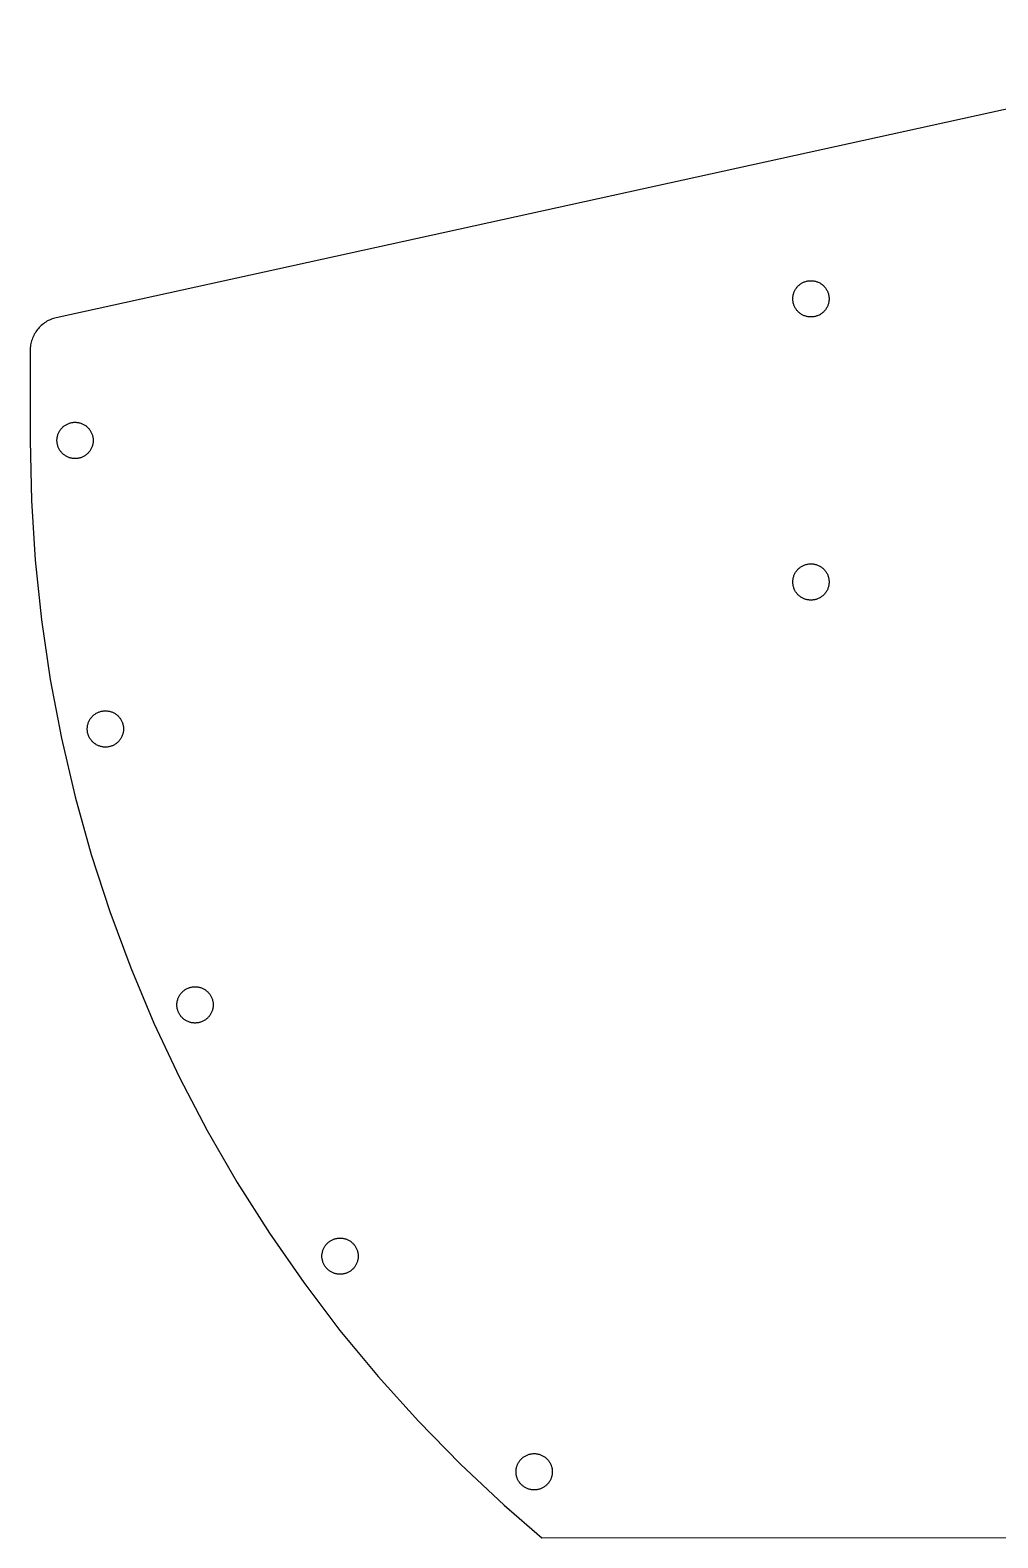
# Model space of a CAD drawing. Header units: metres. Extents: x -162 to 60, y -124 to 48.
# Drawn here: x -161.9 to -52.5, y -124 to 46.4 of the extents above; entities that cross this region are included whole.
import ezdxf

# ---------------------------------------------------------------- set-up
doc = ezdxf.new("R2010")
doc.units = ezdxf.units.M

msp = doc.modelspace()

# ---------------------------------------------------------------- linework, layer by layer
for p, q in [((-10.8749, 46.3665), (-158.985, 13.8693)), ((-75.4353, 17.0249), (-75.3907, 17.0982)), ((-75.3907, 17.0982), (-75.3431, 17.1699)), ((-75.3431, 17.1699), (-75.2927, 17.2393)), ((-75.2927, 17.2393), (-75.2392, 17.3067)), ((-75.2392, 17.3067), (-75.1834, 17.3714)), ((-75.1834, 17.3714), (-75.1245, 17.4342)), ((-75.1245, 17.4342), (-75.0632, 17.4943)), ((-75.0632, 17.4943), (-74.9993, 17.5516)), ((-74.9993, 17.5516), (-74.933, 17.6063)), ((-74.933, 17.6063), (-74.8648, 17.6582)), ((-74.8648, 17.6582), (-74.7943, 17.7074)), ((-74.7943, 17.7074), (-74.7218, 17.7532)), ((-74.7218, 17.7532), (-74.6474, 17.7962)), ((-74.6474, 17.7962), (-74.5714, 17.8361)), ((-74.5714, 17.8361), (-74.4935, 17.8726)), ((-74.4935, 17.8726), (-74.4145, 17.9059)), ((-74.4145, 17.9059), (-74.3338, 17.9357)), ((-74.3338, 17.9357), (-74.2524, 17.9625)), ((-74.2524, 17.9625), (-74.1695, 17.9853)), ((-74.1695, 17.9853), (-74.0862, 18.0051)), ((-74.0862, 18.0051), (-74.0017, 18.021)), ((-74.0017, 18.021), (-73.9168, 18.0338)), ((-73.9168, 18.0338), (-73.8312, 18.0427)), ((-73.8312, 18.0427), (-73.7455, 18.0481)), ((-73.7455, 18.0481), (-73.6598, 18.0497)), ((-73.6598, 18.0497), (-73.5738, 18.0481)), ((-73.5738, 18.0481), (-73.4882, 18.0427)), ((-73.4882, 18.0427), (-73.4029, 18.0338)), ((-73.4029, 18.0338), (-73.318, 18.021)), ((-73.318, 18.021), (-73.2335, 18.0051)), ((-73.2335, 18.0051), (-73.1502, 17.9853)), ((-73.1502, 17.9853), (-73.0672, 17.9625)), ((-73.0672, 17.9625), (-72.9855, 17.9357)), ((-72.9855, 17.9357), (-72.9052, 17.9059)), ((-72.9052, 17.9059), (-72.8262, 17.8726)), ((-72.8262, 17.8726), (-72.7483, 17.8361)), ((-72.7483, 17.8361), (-72.6723, 17.7962)), ((-72.6723, 17.7962), (-72.5979, 17.7532)), ((-72.5979, 17.7532), (-72.5254, 17.7074)), ((-72.5254, 17.7074), (-72.4549, 17.6582)), ((-72.4549, 17.6582), (-72.3863, 17.6063)), ((-72.3863, 17.6063), (-72.3204, 17.5516)), ((-72.3204, 17.5516), (-72.2564, 17.4943)), ((-72.2564, 17.4943), (-72.1952, 17.4342)), ((-72.1952, 17.4342), (-72.1363, 17.3714)), ((-72.1363, 17.3714), (-72.0801, 17.3067)), ((-72.0801, 17.3067), (-72.027, 17.2393)), ((-72.027, 17.2393), (-71.9766, 17.1699)), ((-71.9766, 17.1699), (-71.9289, 17.0982)), ((-71.9289, 17.0982), (-71.8844, 17.0249)), ((-75.7093, 16.0428), (-75.7058, 16.1285)), ((-75.7093, 15.9568), (-75.7093, 16.0428)), ((-75.7058, 15.8711), (-75.7093, 15.9568)), ((-75.7058, 16.1285), (-75.6985, 16.2141)), ((-75.6985, 15.7855), (-75.7058, 15.8711)), ((-75.6985, 16.2141), (-75.6876, 16.2994)), ((-75.6876, 15.7002), (-75.6985, 15.7855)), ((-75.6876, 16.2994), (-75.6737, 16.3839)), ((-75.6737, 15.6157), (-75.6876, 15.7002)), ((-75.6737, 16.3839), (-75.6555, 16.468)), ((-75.6555, 15.5316), (-75.6737, 15.6157)), ((-75.6555, 16.468), (-75.6341, 16.5509)), ((-75.6341, 15.4487), (-75.6555, 15.5316)), ((-75.6341, 16.5509), (-75.6093, 16.6335)), ((-75.6093, 15.3665), (-75.6341, 15.4487)), ((-75.6093, 16.6335), (-75.581, 16.7145)), ((-75.581, 15.2851), (-75.6093, 15.3665)), ((-75.581, 16.7145), (-75.5497, 16.7943)), ((-75.5497, 16.7943), (-75.5148, 16.8726)), ((-75.5148, 16.8726), (-75.4764, 16.9497)), ((-75.4764, 16.9497), (-75.4353, 17.0249)), ((-71.8844, 17.0249), (-71.8433, 16.9497)), ((-71.8433, 16.9497), (-71.8049, 16.8726)), ((-71.8049, 16.8726), (-71.77, 16.7943)), ((-71.77, 16.7943), (-71.7383, 16.7145)), ((-71.7383, 16.7145), (-71.71, 16.6335)), ((-71.71, 15.3665), (-71.7383, 15.2851)), ((-71.71, 16.6335), (-71.6852, 16.5509)), ((-71.6852, 15.4487), (-71.71, 15.3665)), ((-71.6852, 16.5509), (-71.6638, 16.468)), ((-71.6638, 15.5316), (-71.6852, 15.4487)), ((-71.6638, 16.468), (-71.646, 16.3839)), ((-71.646, 15.6157), (-71.6638, 15.5316)), ((-71.646, 16.3839), (-71.6317, 16.2994)), ((-71.6317, 15.7002), (-71.646, 15.6157)), ((-71.6317, 16.2994), (-71.6212, 16.2141)), ((-71.6212, 15.7855), (-71.6317, 15.7002)), ((-71.6212, 16.2141), (-71.6138, 16.1285)), ((-71.6138, 15.8711), (-71.6212, 15.7855)), ((-71.6138, 16.1285), (-71.6104, 16.0428)), ((-71.6104, 15.9568), (-71.6138, 15.8711)), ((-71.6104, 16.0428), (-71.6104, 15.9568)), ((-159.591, 13.672), (-159.737, 13.6073)), ((-159.443, 13.7309), (-159.591, 13.672)), ((-159.292, 13.7833), (-159.443, 13.7309)), ((-159.14, 13.8294), (-159.292, 13.7833)), ((-158.985, 13.8693), (-159.14, 13.8294)), ((-75.5497, 15.2053), (-75.581, 15.2851)), ((-75.5148, 15.127), (-75.5497, 15.2053)), ((-75.4764, 15.0499), (-75.5148, 15.127)), ((-75.4353, 14.9747), (-75.4764, 15.0499)), ((-75.3907, 14.9014), (-75.4353, 14.9747)), ((-75.3431, 14.8297), (-75.3907, 14.9014)), ((-75.2927, 14.7603), (-75.3431, 14.8297)), ((-75.2392, 14.6929), (-75.2927, 14.7603)), ((-75.1834, 14.6282), (-75.2392, 14.6929)), ((-75.1245, 14.5654), (-75.1834, 14.6282)), ((-75.0632, 14.5053), (-75.1245, 14.5654)), ((-74.9993, 14.448), (-75.0632, 14.5053)), ((-74.933, 14.3933), (-74.9993, 14.448)), ((-74.8648, 14.3414), (-74.933, 14.3933)), ((-74.7943, 14.2922), (-74.8648, 14.3414)), ((-74.7218, 14.2464), (-74.7943, 14.2922)), ((-74.6474, 14.2034), (-74.7218, 14.2464)), ((-74.5714, 14.1635), (-74.6474, 14.2034)), ((-74.4935, 14.127), (-74.5714, 14.1635)), ((-74.4145, 14.0937), (-74.4935, 14.127)), ((-74.3338, 14.0639), (-74.4145, 14.0937)), ((-74.2524, 14.0371), (-74.3338, 14.0639)), ((-74.1695, 14.0143), (-74.2524, 14.0371)), ((-74.0862, 13.9945), (-74.1695, 14.0143)), ((-74.0017, 13.9786), (-74.0862, 13.9945)), ((-73.9168, 13.9658), (-74.0017, 13.9786)), ((-73.8312, 13.9569), (-73.9168, 13.9658)), ((-73.7455, 13.9515), (-73.8312, 13.9569)), ((-73.6598, 13.9499), (-73.7455, 13.9515)), ((-73.5738, 13.9515), (-73.6598, 13.9499)), ((-73.4882, 13.9569), (-73.5738, 13.9515)), ((-73.4029, 13.9658), (-73.4882, 13.9569)), ((-73.318, 13.9786), (-73.4029, 13.9658)), ((-73.2335, 13.9945), (-73.318, 13.9786)), ((-73.1502, 14.0143), (-73.2335, 13.9945)), ((-73.0672, 14.0371), (-73.1502, 14.0143)), ((-72.9855, 14.0639), (-73.0672, 14.0371)), ((-72.9052, 14.0937), (-72.9855, 14.0639)), ((-72.8262, 14.127), (-72.9052, 14.0937)), ((-72.7483, 14.1635), (-72.8262, 14.127)), ((-72.6723, 14.2034), (-72.7483, 14.1635)), ((-72.5979, 14.2464), (-72.6723, 14.2034)), ((-72.5254, 14.2922), (-72.5979, 14.2464)), ((-72.4549, 14.3414), (-72.5254, 14.2922)), ((-72.3863, 14.3933), (-72.4549, 14.3414)), ((-72.3204, 14.448), (-72.3863, 14.3933)), ((-72.2564, 14.5053), (-72.3204, 14.448)), ((-72.1952, 14.5654), (-72.2564, 14.5053)), ((-72.1363, 14.6282), (-72.1952, 14.5654)), ((-72.0801, 14.6929), (-72.1363, 14.6282)), ((-72.027, 14.7603), (-72.0801, 14.6929)), ((-71.9766, 14.8297), (-72.027, 14.7603)), ((-71.9289, 14.9014), (-71.9766, 14.8297)), ((-71.8844, 14.9747), (-71.9289, 14.9014)), ((-71.8433, 15.0499), (-71.8844, 14.9747)), ((-71.8049, 15.127), (-71.8433, 15.0499)), ((-71.77, 15.2053), (-71.8049, 15.127)), ((-71.7383, 15.2851), (-71.77, 15.2053)), ((-161.454, 11.9954), (-161.527, 11.8539)), ((-161.374, 12.1334), (-161.454, 11.9954)), ((-161.288, 12.2682), (-161.374, 12.1334)), ((-161.197, 12.3992), (-161.288, 12.2682)), ((-161.101, 12.5264), (-161.197, 12.3992)), ((-160.999, 12.6492), (-161.101, 12.5264)), ((-160.892, 12.7678), (-160.999, 12.6492)), ((-160.78, 12.8818), (-160.892, 12.7678)), ((-160.664, 12.9911), (-160.78, 12.8818)), ((-160.543, 13.0953), (-160.664, 12.9911)), ((-160.419, 13.1945), (-160.543, 13.0953)), ((-160.289, 13.2883), (-160.419, 13.1945)), ((-160.156, 13.3767), (-160.289, 13.2883)), ((-160.02, 13.4593), (-160.156, 13.3767)), ((-159.88, 13.5364), (-160.02, 13.4593)), ((-159.737, 13.6073), (-159.88, 13.5364)), ((-161.922, 10.3195), (-161.925, 10.1598)), ((-161.911, 10.4784), (-161.922, 10.3195)), ((-161.895, 10.6373), (-161.911, 10.4784)), ((-161.872, 10.7951), (-161.895, 10.6373)), ((-161.842, 10.952), (-161.872, 10.7951)), ((-161.805, 11.1075), (-161.842, 10.952)), ((-161.762, 11.2609), (-161.805, 11.1075)), ((-161.713, 11.4129), (-161.762, 11.2609)), ((-161.657, 11.5625), (-161.713, 11.4129)), ((-161.596, 11.7094), (-161.657, 11.5625)), ((-161.527, 11.8539), (-161.596, 11.7094)), ((-161.925, 10.1598), (-161.925, 0)), ((-158.015, 1.68323), (-157.943, 1.73051)), ((-157.943, 1.73051), (-157.87, 1.77509)), ((-157.87, 1.77509), (-157.795, 1.81656)), ((-157.795, 1.81656), (-157.718, 1.85454)), ((-157.718, 1.85454), (-157.639, 1.88981)), ((-157.639, 1.88981), (-157.559, 1.9212)), ((-157.559, 1.9212), (-157.478, 1.94949)), ((-157.478, 1.94949), (-157.396, 1.9743)), ((-157.396, 1.9743), (-157.313, 1.99561)), ((-157.313, 1.99561), (-157.229, 2.01344)), ((-157.229, 2.01344), (-157.144, 2.02778)), ((-157.144, 2.02778), (-157.059, 2.03864)), ((-157.059, 2.03864), (-156.973, 2.04561)), ((-156.973, 2.04561), (-156.888, 2.04949)), ((-156.888, 2.04949), (-156.802, 2.04949)), ((-156.802, 2.04949), (-156.716, 2.04561)), ((-156.716, 2.04561), (-156.63, 2.03864)), ((-156.63, 2.03864), (-156.545, 2.02778)), ((-156.545, 2.02778), (-156.461, 2.01344)), ((-156.461, 2.01344), (-156.377, 1.99561)), ((-156.377, 1.99561), (-156.294, 1.9743)), ((-156.294, 1.9743), (-156.211, 1.94949)), ((-156.211, 1.94949), (-156.13, 1.9212)), ((-156.13, 1.9212), (-156.051, 1.88981)), ((-156.051, 1.88981), (-155.972, 1.85454)), ((-155.972, 1.85454), (-155.895, 1.81656)), ((-155.895, 1.81656), (-155.82, 1.77509)), ((-155.82, 1.77509), (-155.746, 1.73051)), ((-155.746, 1.73051), (-155.675, 1.68323)), ((-161.925, 0), (-161.783, -6.78059)), ((-158.895, 0), (-158.893, 0.085654)), ((-158.893, -0.085654), (-158.895, 0)), ((-158.893, 0.085654), (-158.888, 0.171307)), ((-158.888, 0.171307), (-158.879, 0.256573)), ((-158.879, 0.256573), (-158.866, 0.34184)), ((-158.866, 0.34184), (-158.85, 0.425943)), ((-158.85, 0.425943), (-158.83, 0.509659)), ((-158.83, 0.509659), (-158.807, 0.592212)), ((-158.807, 0.592212), (-158.781, 0.67399)), ((-158.781, 0.67399), (-158.751, 0.754605)), ((-158.751, 0.754605), (-158.717, 0.83367)), ((-158.717, 0.83367), (-158.681, 0.911185)), ((-158.681, 0.911185), (-158.641, 0.987537)), ((-158.641, 0.987537), (-158.598, 1.06195)), ((-158.598, 1.06195), (-158.552, 1.13443)), ((-158.552, 1.13443), (-158.503, 1.20458)), ((-158.503, 1.20458), (-158.452, 1.27318)), ((-158.452, 1.27318), (-158.397, 1.33945)), ((-158.397, 1.33945), (-158.339, 1.40302)), ((-158.339, 1.40302), (-158.279, 1.46464)), ((-158.279, 1.46464), (-158.217, 1.52316)), ((-158.217, 1.52316), (-158.152, 1.57936)), ((-158.152, 1.57936), (-158.084, 1.63285)), ((-158.084, 1.63285), (-158.015, 1.68323)), ((-155.675, 1.68323), (-155.605, 1.63285)), ((-155.605, 1.63285), (-155.538, 1.57936)), ((-155.538, 1.57936), (-155.473, 1.52316)), ((-155.473, 1.52316), (-155.411, 1.46464)), ((-155.411, 1.46464), (-155.351, 1.40302)), ((-155.351, 1.40302), (-155.293, 1.33945)), ((-155.293, 1.33945), (-155.238, 1.27318)), ((-155.238, 1.27318), (-155.186, 1.20458)), ((-155.186, 1.20458), (-155.137, 1.13443)), ((-155.137, 1.13443), (-155.091, 1.06195)), ((-155.091, 1.06195), (-155.048, 0.987537)), ((-155.048, 0.987537), (-155.009, 0.911185)), ((-155.009, 0.911185), (-154.972, 0.83367)), ((-154.972, 0.83367), (-154.939, 0.754605)), ((-154.939, 0.754605), (-154.909, 0.67399)), ((-154.909, 0.67399), (-154.882, 0.592212)), ((-154.882, 0.592212), (-154.859, 0.509659)), ((-154.859, 0.509659), (-154.84, 0.425943)), ((-154.84, 0.425943), (-154.823, 0.34184)), ((-154.823, 0.34184), (-154.811, 0.256573)), ((-154.811, 0.256573), (-154.802, 0.171307)), ((-154.802, 0.171307), (-154.797, 0.085654)), ((-154.797, 0.085654), (-154.795, 0)), ((-154.795, 0), (-154.797, -0.085654)), ((-158.888, -0.171307), (-158.893, -0.085654)), ((-158.879, -0.256573), (-158.888, -0.171307)), ((-158.866, -0.34184), (-158.879, -0.256573)), ((-158.85, -0.425943), (-158.866, -0.34184)), ((-158.83, -0.509659), (-158.85, -0.425943)), ((-158.807, -0.592212), (-158.83, -0.509659)), ((-158.781, -0.67399), (-158.807, -0.592212)), ((-158.751, -0.754605), (-158.781, -0.67399)), ((-158.717, -0.83367), (-158.751, -0.754605)), ((-158.681, -0.911185), (-158.717, -0.83367)), ((-158.641, -0.987537), (-158.681, -0.911185)), ((-158.598, -1.06195), (-158.641, -0.987537)), ((-158.552, -1.13443), (-158.598, -1.06195)), ((-158.503, -1.20458), (-158.552, -1.13443)), ((-158.452, -1.27318), (-158.503, -1.20458)), ((-158.397, -1.33945), (-158.452, -1.27318)), ((-158.339, -1.40302), (-158.397, -1.33945)), ((-158.279, -1.46464), (-158.339, -1.40302)), ((-158.217, -1.52316), (-158.279, -1.46464)), ((-158.152, -1.57936), (-158.217, -1.52316)), ((-158.084, -1.63285), (-158.152, -1.57936)), ((-158.015, -1.68323), (-158.084, -1.63285)), ((-157.943, -1.73051), (-158.015, -1.68323)), ((-155.675, -1.68323), (-155.746, -1.73051)), ((-155.605, -1.63285), (-155.675, -1.68323)), ((-155.538, -1.57936), (-155.605, -1.63285)), ((-155.473, -1.52316), (-155.538, -1.57936)), ((-155.411, -1.46464), (-155.473, -1.52316)), ((-155.351, -1.40302), (-155.411, -1.46464)), ((-155.293, -1.33945), (-155.351, -1.40302)), ((-155.238, -1.27318), (-155.293, -1.33945)), ((-155.186, -1.20458), (-155.238, -1.27318)), ((-155.137, -1.13443), (-155.186, -1.20458)), ((-155.091, -1.06195), (-155.137, -1.13443)), ((-155.048, -0.987537), (-155.091, -1.06195)), ((-155.009, -0.911185), (-155.048, -0.987537)), ((-154.972, -0.83367), (-155.009, -0.911185)), ((-154.939, -0.754605), (-154.972, -0.83367)), ((-154.909, -0.67399), (-154.939, -0.754605)), ((-154.882, -0.592212), (-154.909, -0.67399)), ((-154.859, -0.509659), (-154.882, -0.592212)), ((-154.84, -0.425943), (-154.859, -0.509659)), ((-154.823, -0.34184), (-154.84, -0.425943)), ((-154.811, -0.256573), (-154.823, -0.34184)), ((-154.802, -0.171307), (-154.811, -0.256573)), ((-154.797, -0.085654), (-154.802, -0.171307)), ((-157.87, -1.77509), (-157.943, -1.73051)), ((-157.795, -1.81656), (-157.87, -1.77509)), ((-157.718, -1.85454), (-157.795, -1.81656)), ((-157.639, -1.88981), (-157.718, -1.85454)), ((-157.559, -1.9212), (-157.639, -1.88981)), ((-157.478, -1.94949), (-157.559, -1.9212)), ((-157.396, -1.9743), (-157.478, -1.94949)), ((-157.313, -1.99561), (-157.396, -1.9743)), ((-157.229, -2.01344), (-157.313, -1.99561)), ((-157.144, -2.02778), (-157.229, -2.01344)), ((-157.059, -2.03864), (-157.144, -2.02778)), ((-156.973, -2.04561), (-157.059, -2.03864)), ((-156.888, -2.04949), (-156.973, -2.04561)), ((-156.802, -2.04949), (-156.888, -2.04949)), ((-156.716, -2.04561), (-156.802, -2.04949)), ((-156.63, -2.03864), (-156.716, -2.04561)), ((-156.545, -2.02778), (-156.63, -2.03864)), ((-156.461, -2.01344), (-156.545, -2.02778)), ((-156.377, -1.99561), (-156.461, -2.01344)), ((-156.294, -1.9743), (-156.377, -1.99561)), ((-156.211, -1.94949), (-156.294, -1.9743)), ((-156.13, -1.9212), (-156.211, -1.94949)), ((-156.051, -1.88981), (-156.13, -1.9212)), ((-155.972, -1.85454), (-156.051, -1.88981)), ((-155.895, -1.81656), (-155.972, -1.85454)), ((-155.82, -1.77509), (-155.895, -1.81656)), ((-155.746, -1.73051), (-155.82, -1.77509)), ((-161.783, -6.78059), (-161.357, -13.5492)), ((-161.357, -13.5492), (-160.648, -20.2945)), ((-75.6093, -15.3665), (-75.581, -15.2851)), ((-75.581, -15.2851), (-75.5497, -15.2053)), ((-75.5497, -15.2053), (-75.5148, -15.127)), ((-75.5148, -15.127), (-75.4764, -15.0499)), ((-75.4764, -15.0499), (-75.4353, -14.9747)), ((-75.4353, -14.9747), (-75.3907, -14.9014)), ((-75.3907, -14.9014), (-75.3431, -14.8297)), ((-75.3431, -14.8297), (-75.2927, -14.7603)), ((-75.2927, -14.7603), (-75.2392, -14.6929)), ((-75.2392, -14.6929), (-75.1834, -14.6282)), ((-75.1834, -14.6282), (-75.1245, -14.5654)), ((-75.1245, -14.5654), (-75.0632, -14.5053)), ((-75.0632, -14.5053), (-74.9993, -14.448)), ((-74.9993, -14.448), (-74.933, -14.3933)), ((-74.933, -14.3933), (-74.8648, -14.3414)), ((-74.8648, -14.3414), (-74.7943, -14.2922)), ((-74.7943, -14.2922), (-74.7218, -14.2464)), ((-74.7218, -14.2464), (-74.6474, -14.2034)), ((-74.6474, -14.2034), (-74.5714, -14.1635)), ((-74.5714, -14.1635), (-74.4935, -14.127)), ((-74.4935, -14.127), (-74.4145, -14.0937)), ((-74.4145, -14.0937), (-74.3338, -14.0639)), ((-74.3338, -14.0639), (-74.2524, -14.0371)), ((-74.2524, -14.0371), (-74.1695, -14.0143)), ((-74.1695, -14.0143), (-74.0862, -13.9945)), ((-74.0862, -13.9945), (-74.0017, -13.9786)), ((-74.0017, -13.9786), (-73.9168, -13.9658)), ((-73.9168, -13.9658), (-73.8312, -13.9569)), ((-73.8312, -13.9569), (-73.7455, -13.9515)), ((-73.7455, -13.9515), (-73.6598, -13.9499)), ((-73.6598, -13.9499), (-73.5738, -13.9515)), ((-73.5738, -13.9515), (-73.4882, -13.9569)), ((-73.4882, -13.9569), (-73.4029, -13.9658)), ((-73.4029, -13.9658), (-73.318, -13.9786)), ((-73.318, -13.9786), (-73.2335, -13.9945)), ((-73.2335, -13.9945), (-73.1502, -14.0143)), ((-73.1502, -14.0143), (-73.0672, -14.0371)), ((-73.0672, -14.0371), (-72.9855, -14.0639)), ((-72.9855, -14.0639), (-72.9052, -14.0937)), ((-72.9052, -14.0937), (-72.8262, -14.127)), ((-72.8262, -14.127), (-72.7483, -14.1635)), ((-72.7483, -14.1635), (-72.6723, -14.2034)), ((-72.6723, -14.2034), (-72.5979, -14.2464)), ((-72.5979, -14.2464), (-72.5254, -14.2922)), ((-72.5254, -14.2922), (-72.4549, -14.3414)), ((-72.4549, -14.3414), (-72.3863, -14.3933)), ((-72.3863, -14.3933), (-72.3204, -14.448)), ((-72.3204, -14.448), (-72.2564, -14.5053)), ((-72.2564, -14.5053), (-72.1952, -14.5654)), ((-72.1952, -14.5654), (-72.1363, -14.6282)), ((-72.1363, -14.6282), (-72.0801, -14.6929)), ((-72.0801, -14.6929), (-72.027, -14.7603)), ((-72.027, -14.7603), (-71.9766, -14.8297)), ((-71.9766, -14.8297), (-71.9289, -14.9014)), ((-71.9289, -14.9014), (-71.8844, -14.9747)), ((-71.8844, -14.9747), (-71.8433, -15.0499)), ((-71.8433, -15.0499), (-71.8049, -15.127)), ((-71.8049, -15.127), (-71.77, -15.2053)), ((-71.77, -15.2053), (-71.7383, -15.2851)), ((-71.7383, -15.2851), (-71.71, -15.3665)), ((-75.7093, -15.9568), (-75.7058, -15.8711)), ((-75.7093, -16.0428), (-75.7093, -15.9568)), ((-75.7058, -16.1285), (-75.7093, -16.0428)), ((-75.7058, -15.8711), (-75.6985, -15.7855)), ((-75.6985, -16.2141), (-75.7058, -16.1285)), ((-75.6985, -15.7855), (-75.6876, -15.7002)), ((-75.6876, -16.2994), (-75.6985, -16.2141)), ((-75.6876, -15.7002), (-75.6737, -15.6157)), ((-75.6737, -16.3839), (-75.6876, -16.2994)), ((-75.6737, -15.6157), (-75.6555, -15.5316)), ((-75.6555, -16.468), (-75.6737, -16.3839)), ((-75.6555, -15.5316), (-75.6341, -15.4487)), ((-75.6341, -16.5509), (-75.6555, -16.468)), ((-75.6341, -15.4487), (-75.6093, -15.3665)), ((-75.6093, -16.6335), (-75.6341, -16.5509)), ((-75.581, -16.7145), (-75.6093, -16.6335)), ((-75.5497, -16.7943), (-75.581, -16.7145)), ((-75.5148, -16.8726), (-75.5497, -16.7943)), ((-75.4764, -16.9497), (-75.5148, -16.8726)), ((-75.4353, -17.0249), (-75.4764, -16.9497)), ((-75.3907, -17.0982), (-75.4353, -17.0249)), ((-71.8844, -17.0249), (-71.9289, -17.0982)), ((-71.8433, -16.9497), (-71.8844, -17.0249)), ((-71.8049, -16.8726), (-71.8433, -16.9497)), ((-71.77, -16.7943), (-71.8049, -16.8726)), ((-71.7383, -16.7145), (-71.77, -16.7943)), ((-71.71, -16.6335), (-71.7383, -16.7145)), ((-71.71, -15.3665), (-71.6852, -15.4487)), ((-71.6852, -16.5509), (-71.71, -16.6335)), ((-71.6852, -15.4487), (-71.6638, -15.5316)), ((-71.6638, -16.468), (-71.6852, -16.5509)), ((-71.6638, -15.5316), (-71.646, -15.6157)), ((-71.646, -16.3839), (-71.6638, -16.468)), ((-71.646, -15.6157), (-71.6317, -15.7002)), ((-71.6317, -16.2994), (-71.646, -16.3839)), ((-71.6317, -15.7002), (-71.6212, -15.7855)), ((-71.6212, -16.2141), (-71.6317, -16.2994)), ((-71.6212, -15.7855), (-71.6138, -15.8711)), ((-71.6138, -16.1285), (-71.6212, -16.2141)), ((-71.6138, -15.8711), (-71.6104, -15.9568)), ((-71.6104, -16.0428), (-71.6138, -16.1285)), ((-71.6104, -15.9568), (-71.6104, -16.0428)), ((-75.3431, -17.1699), (-75.3907, -17.0982)), ((-75.2927, -17.2393), (-75.3431, -17.1699)), ((-75.2392, -17.3067), (-75.2927, -17.2393)), ((-75.1834, -17.3714), (-75.2392, -17.3067)), ((-75.1245, -17.4342), (-75.1834, -17.3714)), ((-75.0632, -17.4943), (-75.1245, -17.4342)), ((-74.9993, -17.5516), (-75.0632, -17.4943)), ((-74.933, -17.6063), (-74.9993, -17.5516)), ((-74.8648, -17.6582), (-74.933, -17.6063)), ((-74.7943, -17.7074), (-74.8648, -17.6582)), ((-74.7218, -17.7532), (-74.7943, -17.7074)), ((-74.6474, -17.7962), (-74.7218, -17.7532)), ((-74.5714, -17.8361), (-74.6474, -17.7962)), ((-74.4935, -17.8726), (-74.5714, -17.8361)), ((-74.4145, -17.9059), (-74.4935, -17.8726)), ((-74.3338, -17.9357), (-74.4145, -17.9059)), ((-74.2524, -17.9625), (-74.3338, -17.9357)), ((-74.1695, -17.9853), (-74.2524, -17.9625)), ((-74.0862, -18.0051), (-74.1695, -17.9853)), ((-74.0017, -18.021), (-74.0862, -18.0051)), ((-73.9168, -18.0338), (-74.0017, -18.021)), ((-73.8312, -18.0427), (-73.9168, -18.0338)), ((-73.7455, -18.0481), (-73.8312, -18.0427)), ((-73.6598, -18.0497), (-73.7455, -18.0481)), ((-73.5738, -18.0481), (-73.6598, -18.0497)), ((-73.4882, -18.0427), (-73.5738, -18.0481)), ((-73.4029, -18.0338), (-73.4882, -18.0427)), ((-73.318, -18.021), (-73.4029, -18.0338)), ((-73.2335, -18.0051), (-73.318, -18.021)), ((-73.1502, -17.9853), (-73.2335, -18.0051)), ((-73.0672, -17.9625), (-73.1502, -17.9853)), ((-72.9855, -17.9357), (-73.0672, -17.9625)), ((-72.9052, -17.9059), (-72.9855, -17.9357)), ((-72.8262, -17.8726), (-72.9052, -17.9059)), ((-72.7483, -17.8361), (-72.8262, -17.8726)), ((-72.6723, -17.7962), (-72.7483, -17.8361)), ((-72.5979, -17.7532), (-72.6723, -17.7962)), ((-72.5254, -17.7074), (-72.5979, -17.7532)), ((-72.4549, -17.6582), (-72.5254, -17.7074)), ((-72.3863, -17.6063), (-72.4549, -17.6582)), ((-72.3204, -17.5516), (-72.3863, -17.6063)), ((-72.2564, -17.4943), (-72.3204, -17.5516)), ((-72.1952, -17.4342), (-72.2564, -17.4943)), ((-72.1363, -17.3714), (-72.1952, -17.4342)), ((-72.0801, -17.3067), (-72.1363, -17.3714)), ((-72.027, -17.2393), (-72.0801, -17.3067)), ((-71.9766, -17.1699), (-72.027, -17.2393)), ((-71.9289, -17.0982), (-71.9766, -17.1699)), ((-160.648, -20.2945), (-159.657, -27.0038)), ((-159.657, -27.0038), (-158.386, -33.6658)), ((-154.132, -30.6884), (-154.051, -30.6601)), ((-154.051, -30.6601), (-153.969, -30.6353)), ((-153.969, -30.6353), (-153.886, -30.614)), ((-153.886, -30.614), (-153.801, -30.5962)), ((-153.801, -30.5962), (-153.717, -30.5819)), ((-153.717, -30.5819), (-153.632, -30.571)), ((-153.632, -30.571), (-153.546, -30.5636)), ((-153.546, -30.5636), (-153.46, -30.5602)), ((-153.46, -30.5602), (-153.374, -30.5602)), ((-153.374, -30.5602), (-153.289, -30.5636)), ((-153.289, -30.5636), (-153.203, -30.571)), ((-153.203, -30.571), (-153.118, -30.5819)), ((-153.118, -30.5819), (-153.033, -30.5962)), ((-153.033, -30.5962), (-152.949, -30.614)), ((-152.949, -30.614), (-152.866, -30.6353)), ((-152.866, -30.6353), (-152.784, -30.6601)), ((-152.784, -30.6601), (-152.703, -30.6884)), ((-155.46, -32.4383), (-155.451, -32.3527)), ((-155.451, -32.3527), (-155.439, -32.2678)), ((-155.439, -32.2678), (-155.423, -32.1833)), ((-155.423, -32.1833), (-155.403, -32.1)), ((-155.403, -32.1), (-155.38, -32.017)), ((-155.38, -32.017), (-155.353, -31.9356)), ((-155.353, -31.9356), (-155.323, -31.855)), ((-155.323, -31.855), (-155.29, -31.776)), ((-155.29, -31.776), (-155.254, -31.6981)), ((-155.254, -31.6981), (-155.214, -31.6221)), ((-155.214, -31.6221), (-155.171, -31.5477)), ((-155.171, -31.5477), (-155.125, -31.4752)), ((-155.125, -31.4752), (-155.076, -31.4047)), ((-155.076, -31.4047), (-155.024, -31.3365)), ((-155.024, -31.3365), (-154.969, -31.2702)), ((-154.969, -31.2702), (-154.912, -31.2062)), ((-154.912, -31.2062), (-154.852, -31.145)), ((-154.852, -31.145), (-154.789, -31.0861)), ((-154.789, -31.0861), (-154.724, -31.0303)), ((-154.724, -31.0303), (-154.657, -30.9768)), ((-154.657, -30.9768), (-154.587, -30.9264)), ((-154.587, -30.9264), (-154.516, -30.8787)), ((-154.516, -30.8787), (-154.443, -30.8346)), ((-154.443, -30.8346), (-154.367, -30.7931)), ((-154.367, -30.7931), (-154.29, -30.7547)), ((-154.29, -30.7547), (-154.212, -30.7198)), ((-154.212, -30.7198), (-154.132, -30.6884)), ((-152.703, -30.6884), (-152.623, -30.7198)), ((-152.623, -30.7198), (-152.545, -30.7547)), ((-152.545, -30.7547), (-152.467, -30.7931)), ((-152.467, -30.7931), (-152.392, -30.8346)), ((-152.392, -30.8346), (-152.319, -30.8787)), ((-152.319, -30.8787), (-152.247, -30.9264)), ((-152.247, -30.9264), (-152.178, -30.9768)), ((-152.178, -30.9768), (-152.11, -31.0303)), ((-152.11, -31.0303), (-152.046, -31.0861)), ((-152.046, -31.0861), (-151.983, -31.145)), ((-151.983, -31.145), (-151.923, -31.2062)), ((-151.923, -31.2062), (-151.866, -31.2702)), ((-151.866, -31.2702), (-151.811, -31.3365)), ((-151.811, -31.3365), (-151.759, -31.4047)), ((-151.759, -31.4047), (-151.71, -31.4752)), ((-151.71, -31.4752), (-151.664, -31.5477)), ((-151.664, -31.5477), (-151.621, -31.6221)), ((-151.621, -31.6221), (-151.581, -31.6981)), ((-151.581, -31.6981), (-151.545, -31.776)), ((-151.545, -31.776), (-151.511, -31.855)), ((-151.511, -31.855), (-151.481, -31.9356)), ((-151.481, -31.9356), (-151.455, -32.017)), ((-151.455, -32.017), (-151.432, -32.1)), ((-151.432, -32.1), (-151.412, -32.1833)), ((-151.412, -32.1833), (-151.396, -32.2678)), ((-151.396, -32.2678), (-151.383, -32.3527)), ((-151.383, -32.3527), (-151.374, -32.4383)), ((-158.386, -33.6658), (-156.838, -40.2689)), ((-155.467, -32.6096), (-155.466, -32.524)), ((-155.466, -32.6957), (-155.467, -32.6096)), ((-155.466, -32.524), (-155.46, -32.4383)), ((-155.46, -32.7813), (-155.466, -32.6957)), ((-155.451, -32.8666), (-155.46, -32.7813)), ((-155.439, -32.9515), (-155.451, -32.8666)), ((-155.423, -33.036), (-155.439, -32.9515)), ((-155.403, -33.1197), (-155.423, -33.036)), ((-155.38, -33.2022), (-155.403, -33.1197)), ((-155.353, -33.284), (-155.38, -33.2022)), ((-155.323, -33.3642), (-155.353, -33.284)), ((-155.29, -33.4437), (-155.323, -33.3642)), ((-155.254, -33.5212), (-155.29, -33.4437)), ((-155.214, -33.5972), (-155.254, -33.5212)), ((-155.171, -33.6716), (-155.214, -33.5972)), ((-155.125, -33.7441), (-155.171, -33.6716)), ((-155.076, -33.8146), (-155.125, -33.7441)), ((-155.024, -33.8832), (-155.076, -33.8146)), ((-154.969, -33.9491), (-155.024, -33.8832)), ((-154.912, -34.013), (-154.969, -33.9491)), ((-154.852, -34.0743), (-154.912, -34.013)), ((-154.789, -34.1332), (-154.852, -34.0743)), ((-151.983, -34.0743), (-152.046, -34.1332)), ((-151.923, -34.013), (-151.983, -34.0743)), ((-151.866, -33.9491), (-151.923, -34.013)), ((-151.811, -33.8832), (-151.866, -33.9491)), ((-151.759, -33.8146), (-151.811, -33.8832)), ((-151.71, -33.7441), (-151.759, -33.8146)), ((-151.664, -33.6716), (-151.71, -33.7441)), ((-151.621, -33.5972), (-151.664, -33.6716)), ((-151.581, -33.5212), (-151.621, -33.5972)), ((-151.545, -33.4437), (-151.581, -33.5212)), ((-151.511, -33.3642), (-151.545, -33.4437)), ((-151.481, -33.284), (-151.511, -33.3642)), ((-151.455, -33.2022), (-151.481, -33.284)), ((-151.432, -33.1197), (-151.455, -33.2022)), ((-151.412, -33.036), (-151.432, -33.1197)), ((-151.396, -32.9515), (-151.412, -33.036)), ((-151.383, -32.8666), (-151.396, -32.9515)), ((-151.374, -32.7813), (-151.383, -32.8666)), ((-151.374, -32.4383), (-151.369, -32.524)), ((-151.369, -32.6957), (-151.374, -32.7813)), ((-151.369, -32.524), (-151.368, -32.6096)), ((-151.368, -32.6096), (-151.369, -32.6957)), ((-154.724, -34.1894), (-154.789, -34.1332)), ((-154.657, -34.2425), (-154.724, -34.1894)), ((-154.587, -34.2933), (-154.657, -34.2425)), ((-154.516, -34.3405), (-154.587, -34.2933)), ((-154.443, -34.3851), (-154.516, -34.3405)), ((-154.367, -34.4266), (-154.443, -34.3851)), ((-154.29, -34.4646), (-154.367, -34.4266)), ((-154.212, -34.4994), (-154.29, -34.4646)), ((-154.132, -34.5312), (-154.212, -34.4994)), ((-154.051, -34.5595), (-154.132, -34.5312)), ((-153.969, -34.5843), (-154.051, -34.5595)), ((-153.886, -34.6056), (-153.969, -34.5843)), ((-153.801, -34.6235), (-153.886, -34.6056)), ((-153.717, -34.6378), (-153.801, -34.6235)), ((-153.632, -34.6487), (-153.717, -34.6378)), ((-153.546, -34.6556), (-153.632, -34.6487)), ((-153.46, -34.6591), (-153.546, -34.6556)), ((-153.374, -34.6591), (-153.46, -34.6591)), ((-153.289, -34.6556), (-153.374, -34.6591)), ((-153.203, -34.6487), (-153.289, -34.6556)), ((-153.118, -34.6378), (-153.203, -34.6487)), ((-153.033, -34.6235), (-153.118, -34.6378)), ((-152.949, -34.6056), (-153.033, -34.6235)), ((-152.866, -34.5843), (-152.949, -34.6056)), ((-152.784, -34.5595), (-152.866, -34.5843)), ((-152.703, -34.5312), (-152.784, -34.5595)), ((-152.623, -34.4994), (-152.703, -34.5312)), ((-152.545, -34.4646), (-152.623, -34.4994)), ((-152.467, -34.4266), (-152.545, -34.4646)), ((-152.392, -34.3851), (-152.467, -34.4266)), ((-152.319, -34.3405), (-152.392, -34.3851)), ((-152.247, -34.2933), (-152.319, -34.3405)), ((-152.178, -34.2425), (-152.247, -34.2933)), ((-152.11, -34.1894), (-152.178, -34.2425)), ((-152.046, -34.1332), (-152.11, -34.1894)), ((-156.838, -40.2689), (-155.014, -46.8014)), ((-155.014, -46.8014), (-152.918, -53.2514)), ((-152.918, -53.2514), (-150.554, -59.6084)), ((-150.554, -59.6084), (-147.925, -65.8607)), ((-145.221, -63.1202), (-145.191, -63.04)), ((-145.191, -63.04), (-145.158, -62.9605)), ((-145.158, -62.9605), (-145.121, -62.883)), ((-145.121, -62.883), (-145.081, -62.8066)), ((-145.081, -62.8066), (-145.038, -62.7326)), ((-145.038, -62.7326), (-144.992, -62.6601)), ((-144.992, -62.6601), (-144.943, -62.5896)), ((-144.943, -62.5896), (-144.892, -62.521)), ((-144.892, -62.521), (-144.837, -62.4547)), ((-144.837, -62.4547), (-144.779, -62.3912)), ((-144.779, -62.3912), (-144.719, -62.3299)), ((-144.719, -62.3299), (-144.657, -62.271)), ((-144.657, -62.271), (-144.592, -62.2148)), ((-144.592, -62.2148), (-144.524, -62.1617)), ((-144.524, -62.1617), (-144.455, -62.1109)), ((-144.455, -62.1109), (-144.383, -62.0637)), ((-144.383, -62.0637), (-144.31, -62.0191)), ((-144.31, -62.0191), (-144.235, -61.9776)), ((-144.235, -61.9776), (-144.158, -61.9396)), ((-144.158, -61.9396), (-144.079, -61.9047)), ((-144.079, -61.9047), (-143.999, -61.873)), ((-143.999, -61.873), (-143.918, -61.8447)), ((-143.918, -61.8447), (-143.836, -61.8199)), ((-143.836, -61.8199), (-143.753, -61.7986)), ((-143.753, -61.7986), (-143.669, -61.7807)), ((-143.669, -61.7807), (-143.584, -61.7664)), ((-143.584, -61.7664), (-143.499, -61.7555)), ((-143.499, -61.7555), (-143.414, -61.7486)), ((-143.414, -61.7486), (-143.328, -61.7447)), ((-143.328, -61.7447), (-143.242, -61.7447)), ((-143.242, -61.7447), (-143.156, -61.7486)), ((-143.156, -61.7486), (-143.071, -61.7555)), ((-143.071, -61.7555), (-142.985, -61.7664)), ((-142.985, -61.7664), (-142.901, -61.7807)), ((-142.901, -61.7807), (-142.817, -61.7986)), ((-142.817, -61.7986), (-142.734, -61.8199)), ((-142.734, -61.8199), (-142.651, -61.8447)), ((-142.651, -61.8447), (-142.57, -61.873)), ((-142.57, -61.873), (-142.491, -61.9047)), ((-142.491, -61.9047), (-142.412, -61.9396)), ((-142.412, -61.9396), (-142.335, -61.9776)), ((-142.335, -61.9776), (-142.26, -62.0191)), ((-142.26, -62.0191), (-142.186, -62.0637)), ((-142.186, -62.0637), (-142.115, -62.1109)), ((-142.115, -62.1109), (-142.046, -62.1617)), ((-142.046, -62.1617), (-141.978, -62.2148)), ((-141.978, -62.2148), (-141.913, -62.271)), ((-141.913, -62.271), (-141.851, -62.3299)), ((-141.851, -62.3299), (-141.791, -62.3912)), ((-141.791, -62.3912), (-141.733, -62.4547)), ((-141.733, -62.4547), (-141.678, -62.521)), ((-141.678, -62.521), (-141.626, -62.5896)), ((-141.626, -62.5896), (-141.577, -62.6601)), ((-141.577, -62.6601), (-141.531, -62.7326)), ((-141.531, -62.7326), (-141.488, -62.8066)), ((-141.488, -62.8066), (-141.449, -62.883)), ((-141.449, -62.883), (-141.412, -62.9605)), ((-141.412, -62.9605), (-141.379, -63.04)), ((-141.379, -63.04), (-141.349, -63.1202)), ((-145.335, -63.7946), (-145.333, -63.7085)), ((-145.333, -63.8802), (-145.335, -63.7946)), ((-145.333, -63.7085), (-145.328, -63.6229)), ((-145.328, -63.9659), (-145.333, -63.8802)), ((-145.328, -63.6229), (-145.319, -63.5376)), ((-145.319, -64.0515), (-145.328, -63.9659)), ((-145.319, -63.5376), (-145.306, -63.4527)), ((-145.306, -64.1364), (-145.319, -64.0515)), ((-145.306, -63.4527), (-145.29, -63.3682)), ((-145.29, -64.2205), (-145.306, -64.1364)), ((-145.29, -63.3682), (-145.271, -63.2845)), ((-145.271, -64.3042), (-145.29, -64.2205)), ((-145.271, -63.2845), (-145.247, -63.202)), ((-145.247, -64.3868), (-145.271, -64.3042)), ((-145.247, -63.202), (-145.221, -63.1202)), ((-145.221, -64.4685), (-145.247, -64.3868)), ((-145.191, -64.5492), (-145.221, -64.4685)), ((-145.158, -64.6282), (-145.191, -64.5492)), ((-145.121, -64.7057), (-145.158, -64.6282)), ((-145.081, -64.7821), (-145.121, -64.7057)), ((-141.449, -64.7057), (-141.488, -64.7821)), ((-141.412, -64.6282), (-141.449, -64.7057)), ((-141.379, -64.5492), (-141.412, -64.6282)), ((-141.349, -64.4685), (-141.379, -64.5492)), ((-141.349, -63.1202), (-141.322, -63.202)), ((-141.322, -64.3868), (-141.349, -64.4685)), ((-141.322, -63.202), (-141.299, -63.2845)), ((-141.299, -64.3042), (-141.322, -64.3868)), ((-141.299, -63.2845), (-141.28, -63.3682)), ((-141.28, -64.2205), (-141.299, -64.3042)), ((-141.28, -63.3682), (-141.263, -63.4527)), ((-141.263, -64.1364), (-141.28, -64.2205)), ((-141.263, -63.4527), (-141.251, -63.5376)), ((-141.251, -64.0515), (-141.263, -64.1364)), ((-141.251, -63.5376), (-141.242, -63.6229)), ((-141.242, -63.9659), (-141.251, -64.0515)), ((-141.242, -63.6229), (-141.237, -63.7085)), ((-141.237, -63.8802), (-141.242, -63.9659)), ((-141.237, -63.7085), (-141.235, -63.7946)), ((-141.235, -63.7946), (-141.237, -63.8802)), ((-147.925, -65.8607), (-145.038, -71.9975)), ((-145.038, -64.8565), (-145.081, -64.7821)), ((-144.992, -64.929), (-145.038, -64.8565)), ((-144.943, -64.9995), (-144.992, -64.929)), ((-144.892, -65.0677), (-144.943, -64.9995)), ((-144.837, -65.134), (-144.892, -65.0677)), ((-144.779, -65.1976), (-144.837, -65.134)), ((-144.719, -65.2592), (-144.779, -65.1976)), ((-144.657, -65.3177), (-144.719, -65.2592)), ((-144.592, -65.3739), (-144.657, -65.3177)), ((-144.524, -65.4274), (-144.592, -65.3739)), ((-144.455, -65.4778), (-144.524, -65.4274)), ((-144.383, -65.5255), (-144.455, -65.4778)), ((-144.31, -65.5696), (-144.383, -65.5255)), ((-144.235, -65.6111), (-144.31, -65.5696)), ((-144.158, -65.6495), (-144.235, -65.6111)), ((-144.079, -65.6844), (-144.158, -65.6495)), ((-143.999, -65.7158), (-144.079, -65.6844)), ((-143.918, -65.744), (-143.999, -65.7158)), ((-143.836, -65.7689), (-143.918, -65.744)), ((-143.753, -65.7902), (-143.836, -65.7689)), ((-143.669, -65.808), (-143.753, -65.7902)), ((-143.584, -65.8223), (-143.669, -65.808)), ((-143.499, -65.8332), (-143.584, -65.8223)), ((-143.414, -65.8406), (-143.499, -65.8332)), ((-143.328, -65.844), (-143.414, -65.8406)), ((-143.242, -65.844), (-143.328, -65.844)), ((-143.156, -65.8406), (-143.242, -65.844)), ((-143.071, -65.8332), (-143.156, -65.8406)), ((-142.985, -65.8223), (-143.071, -65.8332)), ((-142.901, -65.808), (-142.985, -65.8223)), ((-142.817, -65.7902), (-142.901, -65.808)), ((-142.734, -65.7689), (-142.817, -65.7902)), ((-142.651, -65.744), (-142.734, -65.7689)), ((-142.57, -65.7158), (-142.651, -65.744)), ((-142.491, -65.6844), (-142.57, -65.7158)), ((-142.412, -65.6495), (-142.491, -65.6844)), ((-142.335, -65.6111), (-142.412, -65.6495)), ((-142.26, -65.5696), (-142.335, -65.6111)), ((-142.186, -65.5255), (-142.26, -65.5696)), ((-142.115, -65.4778), (-142.186, -65.5255)), ((-142.046, -65.4274), (-142.115, -65.4778)), ((-141.978, -65.3739), (-142.046, -65.4274)), ((-141.913, -65.3177), (-141.978, -65.3739)), ((-141.851, -65.2592), (-141.913, -65.3177)), ((-141.791, -65.1976), (-141.851, -65.2592)), ((-141.733, -65.134), (-141.791, -65.1976)), ((-141.678, -65.0677), (-141.733, -65.134)), ((-141.626, -64.9995), (-141.678, -65.0677)), ((-141.577, -64.929), (-141.626, -64.9995)), ((-141.531, -64.8565), (-141.577, -64.929)), ((-141.488, -64.7821), (-141.531, -64.8565)), ((-145.038, -71.9975), (-141.896, -78.0076)), ((-141.896, -78.0076), (-138.505, -83.8813)), ((-138.505, -83.8813), (-134.87, -89.6077)), ((-134.87, -89.6077), (-131, -95.1767)), ((-127.763, -90.336), (-127.684, -90.3011)), ((-127.684, -90.3011), (-127.605, -90.2697)), ((-127.605, -90.2697), (-127.524, -90.2414)), ((-127.524, -90.2414), (-127.441, -90.2166)), ((-127.441, -90.2166), (-127.358, -90.1953)), ((-127.358, -90.1953), (-127.274, -90.1774)), ((-127.274, -90.1774), (-127.19, -90.1631)), ((-127.19, -90.1631), (-127.104, -90.1522)), ((-127.104, -90.1522), (-127.019, -90.1449)), ((-127.019, -90.1449), (-126.933, -90.1414)), ((-126.933, -90.1414), (-126.847, -90.1414)), ((-126.847, -90.1414), (-126.761, -90.1449)), ((-126.761, -90.1449), (-126.676, -90.1522)), ((-126.676, -90.1522), (-126.591, -90.1631)), ((-126.591, -90.1631), (-126.506, -90.1774)), ((-126.506, -90.1774), (-126.422, -90.1953)), ((-126.422, -90.1953), (-126.339, -90.2166)), ((-126.339, -90.2166), (-126.257, -90.2414)), ((-126.257, -90.2414), (-126.176, -90.2697)), ((-126.176, -90.2697), (-126.096, -90.3011)), ((-126.096, -90.3011), (-126.017, -90.336)), ((-128.933, -92.0196), (-128.924, -91.9339)), ((-128.924, -91.9339), (-128.912, -91.849)), ((-128.912, -91.849), (-128.895, -91.7649)), ((-128.895, -91.7649), (-128.876, -91.6812)), ((-128.876, -91.6812), (-128.853, -91.5983)), ((-128.853, -91.5983), (-128.826, -91.5169)), ((-128.826, -91.5169), (-128.796, -91.4363)), ((-128.796, -91.4363), (-128.763, -91.3572)), ((-128.763, -91.3572), (-128.726, -91.2793)), ((-128.726, -91.2793), (-128.686, -91.2033)), ((-128.686, -91.2033), (-128.644, -91.1289)), ((-128.644, -91.1289), (-128.598, -91.0565)), ((-128.598, -91.0565), (-128.549, -90.9859)), ((-128.549, -90.9859), (-128.497, -90.9177)), ((-128.497, -90.9177), (-128.442, -90.8514)), ((-128.442, -90.8514), (-128.384, -90.7875)), ((-128.384, -90.7875), (-128.324, -90.7262)), ((-128.324, -90.7262), (-128.262, -90.6677)), ((-128.262, -90.6677), (-128.197, -90.6115)), ((-128.197, -90.6115), (-128.129, -90.558)), ((-128.129, -90.558), (-128.06, -90.5077)), ((-128.06, -90.5077), (-127.989, -90.46)), ((-127.989, -90.46), (-127.915, -90.4158)), ((-127.915, -90.4158), (-127.84, -90.3743)), ((-127.84, -90.3743), (-127.763, -90.336)), ((-126.017, -90.336), (-125.94, -90.3743)), ((-125.94, -90.3743), (-125.865, -90.4158)), ((-125.865, -90.4158), (-125.792, -90.46)), ((-125.792, -90.46), (-125.72, -90.5077)), ((-125.72, -90.5077), (-125.65, -90.558)), ((-125.65, -90.558), (-125.583, -90.6115)), ((-125.583, -90.6115), (-125.518, -90.6677)), ((-125.518, -90.6677), (-125.456, -90.7262)), ((-125.456, -90.7262), (-125.396, -90.7875)), ((-125.396, -90.7875), (-125.338, -90.8514)), ((-125.338, -90.8514), (-125.283, -90.9177)), ((-125.283, -90.9177), (-125.232, -90.9859)), ((-125.232, -90.9859), (-125.183, -91.0565)), ((-125.183, -91.0565), (-125.137, -91.1289)), ((-125.137, -91.1289), (-125.094, -91.2033)), ((-125.094, -91.2033), (-125.054, -91.2793)), ((-125.054, -91.2793), (-125.017, -91.3572)), ((-125.017, -91.3572), (-124.984, -91.4363)), ((-124.984, -91.4363), (-124.954, -91.5169)), ((-124.954, -91.5169), (-124.928, -91.5983)), ((-124.928, -91.5983), (-124.904, -91.6812)), ((-124.904, -91.6812), (-124.885, -91.7649)), ((-124.885, -91.7649), (-124.869, -91.849)), ((-124.869, -91.849), (-124.856, -91.9339)), ((-124.856, -91.9339), (-124.847, -92.0196)), ((-128.94, -92.1909), (-128.938, -92.1052)), ((-128.938, -92.2769), (-128.94, -92.1909)), ((-128.938, -92.1052), (-128.933, -92.0196)), ((-128.933, -92.3626), (-128.938, -92.2769)), ((-128.924, -92.4478), (-128.933, -92.3626)), ((-128.912, -92.5327), (-128.924, -92.4478)), ((-128.895, -92.6172), (-128.912, -92.5327)), ((-128.876, -92.7009), (-128.895, -92.6172)), ((-128.853, -92.7835), (-128.876, -92.7009)), ((-128.826, -92.8653), (-128.853, -92.7835)), ((-128.796, -92.9455), (-128.826, -92.8653)), ((-128.763, -93.0249), (-128.796, -92.9455)), ((-128.726, -93.1025), (-128.763, -93.0249)), ((-128.686, -93.1784), (-128.726, -93.1025)), ((-128.644, -93.2528), (-128.686, -93.1784)), ((-128.598, -93.3253), (-128.644, -93.2528)), ((-128.549, -93.3958), (-128.598, -93.3253)), ((-128.497, -93.4645), (-128.549, -93.3958)), ((-128.442, -93.5303), (-128.497, -93.4645)), ((-128.384, -93.5943), (-128.442, -93.5303)), ((-128.324, -93.6555), (-128.384, -93.5943)), ((-128.262, -93.7144), (-128.324, -93.6555)), ((-128.197, -93.7706), (-128.262, -93.7144)), ((-125.518, -93.7144), (-125.583, -93.7706)), ((-125.456, -93.6555), (-125.518, -93.7144)), ((-125.396, -93.5943), (-125.456, -93.6555)), ((-125.338, -93.5303), (-125.396, -93.5943)), ((-125.283, -93.4645), (-125.338, -93.5303)), ((-125.232, -93.3958), (-125.283, -93.4645)), ((-125.183, -93.3253), (-125.232, -93.3958)), ((-125.137, -93.2528), (-125.183, -93.3253)), ((-125.094, -93.1784), (-125.137, -93.2528)), ((-125.054, -93.1025), (-125.094, -93.1784)), ((-125.017, -93.0249), (-125.054, -93.1025)), ((-124.984, -92.9455), (-125.017, -93.0249)), ((-124.954, -92.8653), (-124.984, -92.9455)), ((-124.928, -92.7835), (-124.954, -92.8653)), ((-124.904, -92.7009), (-124.928, -92.7835)), ((-124.885, -92.6172), (-124.904, -92.7009)), ((-124.869, -92.5327), (-124.885, -92.6172)), ((-124.856, -92.4478), (-124.869, -92.5327)), ((-124.847, -92.3626), (-124.856, -92.4478)), ((-124.847, -92.0196), (-124.842, -92.1052)), ((-124.842, -92.2769), (-124.847, -92.3626)), ((-124.842, -92.1052), (-124.84, -92.1909)), ((-124.84, -92.1909), (-124.842, -92.2769)), ((-131, -95.1767), (-126.899, -100.579)), ((-128.129, -93.8237), (-128.197, -93.7706)), ((-128.06, -93.8745), (-128.129, -93.8237)), ((-127.989, -93.9218), (-128.06, -93.8745)), ((-127.915, -93.9664), (-127.989, -93.9218)), ((-127.84, -94.0078), (-127.915, -93.9664)), ((-127.763, -94.0458), (-127.84, -94.0078)), ((-127.684, -94.0807), (-127.763, -94.0458)), ((-127.605, -94.1125), (-127.684, -94.0807)), ((-127.524, -94.1408), (-127.605, -94.1125)), ((-127.441, -94.1656), (-127.524, -94.1408)), ((-127.358, -94.1869), (-127.441, -94.1656)), ((-127.274, -94.2047), (-127.358, -94.1869)), ((-127.19, -94.2191), (-127.274, -94.2047)), ((-127.104, -94.2299), (-127.19, -94.2191)), ((-127.019, -94.2369), (-127.104, -94.2299)), ((-126.933, -94.2404), (-127.019, -94.2369)), ((-126.847, -94.2404), (-126.933, -94.2404)), ((-126.761, -94.2369), (-126.847, -94.2404)), ((-126.676, -94.2299), (-126.761, -94.2369)), ((-126.591, -94.2191), (-126.676, -94.2299)), ((-126.506, -94.2047), (-126.591, -94.2191)), ((-126.422, -94.1869), (-126.506, -94.2047)), ((-126.339, -94.1656), (-126.422, -94.1869)), ((-126.257, -94.1408), (-126.339, -94.1656)), ((-126.176, -94.1125), (-126.257, -94.1408)), ((-126.096, -94.0807), (-126.176, -94.1125)), ((-126.017, -94.0458), (-126.096, -94.0807)), ((-125.94, -94.0078), (-126.017, -94.0458)), ((-125.865, -93.9664), (-125.94, -94.0078)), ((-125.792, -93.9218), (-125.865, -93.9664)), ((-125.72, -93.8745), (-125.792, -93.9218)), ((-125.65, -93.8237), (-125.72, -93.8745)), ((-125.583, -93.7706), (-125.65, -93.8237)), ((-126.899, -100.579), (-122.576, -105.805)), ((-122.576, -105.805), (-118.038, -110.845)), ((-118.038, -110.845), (-113.293, -115.691)), ((-113.293, -115.691), (-108.349, -120.333)), ((-106.886, -115.884), (-106.855, -115.804)), ((-106.855, -115.804), (-106.823, -115.725)), ((-106.823, -115.725), (-106.786, -115.647)), ((-106.786, -115.647), (-106.746, -115.571)), ((-106.746, -115.571), (-106.703, -115.496)), ((-106.703, -115.496), (-106.657, -115.424)), ((-106.657, -115.424), (-106.608, -115.353)), ((-106.608, -115.353), (-106.556, -115.285)), ((-106.556, -115.285), (-106.501, -115.219)), ((-106.501, -115.219), (-106.444, -115.155)), ((-106.444, -115.155), (-106.384, -115.094)), ((-106.384, -115.094), (-106.321, -115.035)), ((-106.321, -115.035), (-106.256, -114.979)), ((-106.256, -114.979), (-106.189, -114.926)), ((-106.189, -114.926), (-106.119, -114.875)), ((-106.119, -114.875), (-106.048, -114.827)), ((-106.048, -114.827), (-105.975, -114.783)), ((-105.975, -114.783), (-105.899, -114.741)), ((-105.899, -114.741), (-105.823, -114.703)), ((-105.823, -114.703), (-105.744, -114.669)), ((-105.744, -114.669), (-105.664, -114.637)), ((-105.664, -114.637), (-105.583, -114.609)), ((-105.583, -114.609), (-105.501, -114.584)), ((-105.501, -114.584), (-105.418, -114.562)), ((-105.418, -114.562), (-105.334, -114.545)), ((-105.334, -114.545), (-105.249, -114.53)), ((-105.249, -114.53), (-105.164, -114.52)), ((-105.164, -114.52), (-105.078, -114.512)), ((-105.078, -114.512), (-104.992, -114.509)), ((-104.992, -114.509), (-104.907, -114.509)), ((-104.907, -114.509), (-104.821, -114.512)), ((-104.821, -114.512), (-104.735, -114.52)), ((-104.735, -114.52), (-104.65, -114.53)), ((-104.65, -114.53), (-104.565, -114.545)), ((-104.565, -114.545), (-104.482, -114.562)), ((-104.482, -114.562), (-104.398, -114.584)), ((-104.398, -114.584), (-104.316, -114.609)), ((-104.316, -114.609), (-104.235, -114.637)), ((-104.235, -114.637), (-104.155, -114.669)), ((-104.155, -114.669), (-104.077, -114.703)), ((-104.077, -114.703), (-104, -114.741)), ((-104, -114.741), (-103.925, -114.783)), ((-103.925, -114.783), (-103.851, -114.827)), ((-103.851, -114.827), (-103.78, -114.875)), ((-103.78, -114.875), (-103.71, -114.926)), ((-103.71, -114.926), (-103.643, -114.979)), ((-103.643, -114.979), (-103.578, -115.035)), ((-103.578, -115.035), (-103.515, -115.094)), ((-103.515, -115.094), (-103.455, -115.155)), ((-103.455, -115.155), (-103.398, -115.219)), ((-103.398, -115.219), (-103.343, -115.285)), ((-103.343, -115.285), (-103.291, -115.353)), ((-103.291, -115.353), (-103.242, -115.424)), ((-103.242, -115.424), (-103.196, -115.496)), ((-103.196, -115.496), (-103.153, -115.571)), ((-103.153, -115.571), (-103.113, -115.647)), ((-103.113, -115.647), (-103.077, -115.725)), ((-103.077, -115.725), (-103.044, -115.804)), ((-103.044, -115.804), (-103.013, -115.884)), ((-107, -116.558), (-106.998, -116.472)), ((-106.998, -116.644), (-107, -116.558)), ((-106.998, -116.472), (-106.992, -116.387)), ((-106.992, -116.73), (-106.998, -116.644)), ((-106.992, -116.387), (-106.983, -116.301)), ((-106.983, -116.815), (-106.992, -116.73)), ((-106.983, -116.301), (-106.971, -116.217)), ((-106.971, -116.9), (-106.983, -116.815)), ((-106.971, -116.217), (-106.955, -116.132)), ((-106.955, -116.985), (-106.971, -116.9)), ((-106.955, -116.132), (-106.935, -116.049)), ((-106.935, -117.068), (-106.955, -116.985)), ((-106.935, -116.049), (-106.912, -115.966)), ((-106.912, -117.151), (-106.935, -117.068)), ((-106.912, -115.966), (-106.886, -115.884)), ((-106.886, -117.232), (-106.912, -117.151)), ((-106.855, -117.313), (-106.886, -117.232)), ((-106.823, -117.392), (-106.855, -117.313)), ((-106.786, -117.47), (-106.823, -117.392)), ((-106.746, -117.546), (-106.786, -117.47)), ((-106.703, -117.62), (-106.746, -117.546)), ((-103.153, -117.546), (-103.196, -117.62)), ((-103.113, -117.47), (-103.153, -117.546)), ((-103.077, -117.392), (-103.113, -117.47)), ((-103.044, -117.313), (-103.077, -117.392)), ((-103.013, -117.232), (-103.044, -117.313)), ((-103.013, -115.884), (-102.987, -115.966)), ((-102.987, -117.151), (-103.013, -117.232)), ((-102.987, -115.966), (-102.964, -116.049)), ((-102.964, -117.068), (-102.987, -117.151)), ((-102.964, -116.049), (-102.944, -116.132)), ((-102.944, -116.985), (-102.964, -117.068)), ((-102.944, -116.132), (-102.928, -116.217)), ((-102.928, -116.9), (-102.944, -116.985)), ((-102.928, -116.217), (-102.916, -116.301)), ((-102.916, -116.815), (-102.928, -116.9)), ((-102.916, -116.301), (-102.907, -116.387)), ((-102.907, -116.73), (-102.916, -116.815)), ((-102.907, -116.387), (-102.901, -116.472)), ((-102.901, -116.644), (-102.907, -116.73)), ((-102.901, -116.472), (-102.9, -116.558)), ((-102.9, -116.558), (-102.901, -116.644)), ((-106.657, -117.693), (-106.703, -117.62)), ((-106.608, -117.763), (-106.657, -117.693)), ((-106.556, -117.832), (-106.608, -117.763)), ((-106.501, -117.898), (-106.556, -117.832)), ((-106.444, -117.962), (-106.501, -117.898)), ((-106.384, -118.023), (-106.444, -117.962)), ((-106.321, -118.082), (-106.384, -118.023)), ((-106.256, -118.138), (-106.321, -118.082)), ((-106.189, -118.191), (-106.256, -118.138)), ((-106.119, -118.242), (-106.189, -118.191)), ((-106.048, -118.289), (-106.119, -118.242)), ((-105.975, -118.334), (-106.048, -118.289)), ((-105.899, -118.375), (-105.975, -118.334)), ((-105.823, -118.413), (-105.899, -118.375)), ((-105.744, -118.448), (-105.823, -118.413)), ((-105.664, -118.48), (-105.744, -118.448)), ((-105.583, -118.508), (-105.664, -118.48)), ((-105.501, -118.533), (-105.583, -118.508)), ((-105.418, -118.554), (-105.501, -118.533)), ((-105.334, -118.572), (-105.418, -118.554)), ((-105.249, -118.587), (-105.334, -118.572)), ((-105.164, -118.597), (-105.249, -118.587)), ((-105.078, -118.604), (-105.164, -118.597)), ((-104.992, -118.608), (-105.078, -118.604)), ((-104.907, -118.608), (-104.992, -118.608)), ((-104.821, -118.604), (-104.907, -118.608)), ((-104.735, -118.597), (-104.821, -118.604)), ((-104.65, -118.587), (-104.735, -118.597)), ((-104.565, -118.572), (-104.65, -118.587)), ((-104.482, -118.554), (-104.565, -118.572)), ((-104.398, -118.533), (-104.482, -118.554)), ((-104.316, -118.508), (-104.398, -118.533)), ((-104.235, -118.48), (-104.316, -118.508)), ((-104.155, -118.448), (-104.235, -118.48)), ((-104.077, -118.413), (-104.155, -118.448)), ((-104, -118.375), (-104.077, -118.413)), ((-103.925, -118.334), (-104, -118.375)), ((-103.851, -118.289), (-103.925, -118.334)), ((-103.78, -118.242), (-103.851, -118.289)), ((-103.71, -118.191), (-103.78, -118.242)), ((-103.643, -118.138), (-103.71, -118.191)), ((-103.578, -118.082), (-103.643, -118.138)), ((-103.515, -118.023), (-103.578, -118.082)), ((-103.455, -117.962), (-103.515, -118.023)), ((-103.398, -117.898), (-103.455, -117.962)), ((-103.343, -117.832), (-103.398, -117.898)), ((-103.291, -117.763), (-103.343, -117.832)), ((-103.242, -117.693), (-103.291, -117.763)), ((-103.196, -117.62), (-103.242, -117.693)), ((-108.349, -120.333), (-104.07, -124.027)), ((-104.07, -124.027), (-1.84485, -123.938))]:
    msp.add_line(p, q)

doc.saveas('drawing.dxf')
